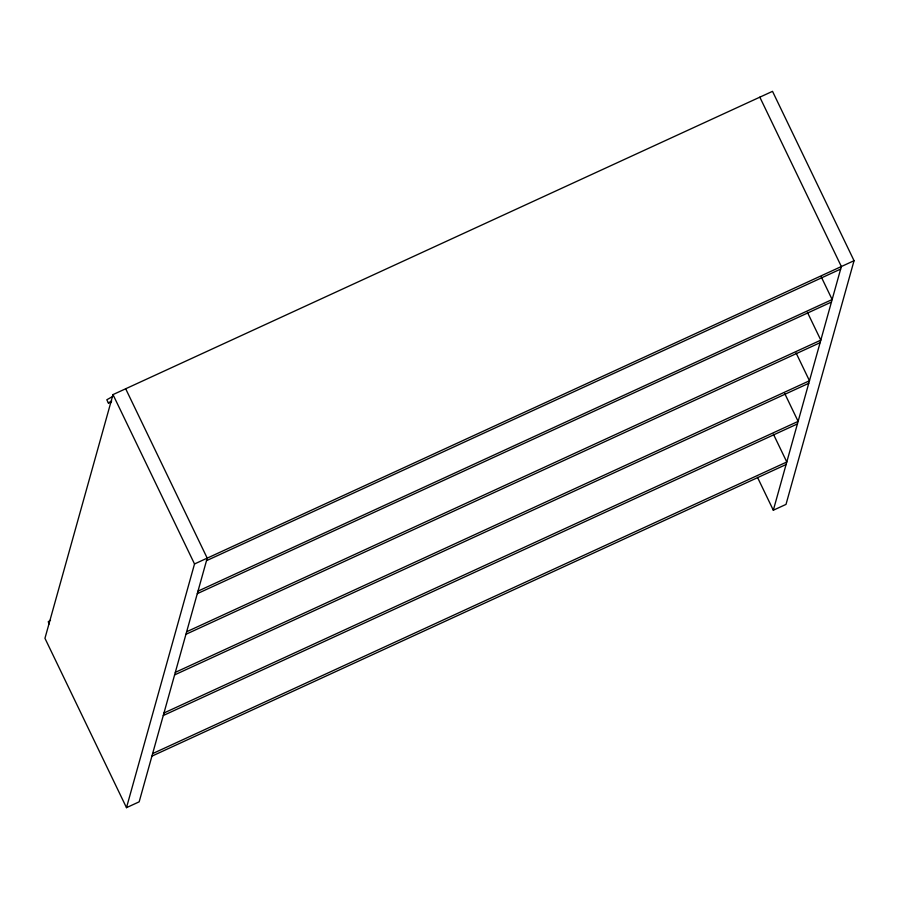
<?xml version="1.0" encoding="UTF-8"?>
<svg xmlns="http://www.w3.org/2000/svg" width="899" height="899" viewBox="0 0 899 899"><rect width="100%" height="100%" fill="white"/><g stroke="black" fill="none" stroke-linecap="round" stroke-linejoin="round"><path stroke-width="1.35" d="M757.509 477.369L773.32 510.227L786.007 504.395L854.05 260.699L772.511 91.338L112.993 394.605L44.95 638.301L126.489 807.662L139.165 801.829L207.208 558.133L125.68 388.773M126.489 807.662L194.521 563.965L112.993 394.605M773.32 510.227L841.363 266.531L759.835 97.171M50.501 620.141L48.231 621.793L49.243 623.884M112.442 396.616L106.812 399.774L108.33 402.909L111.105 402.527M108.33 402.909L111.701 401.01M194.521 563.965L854.05 260.699M206.5 560.673L840.655 269.071M197.994 591.137L832.148 299.536L821.203 276.78M197.286 593.666L831.44 302.064M186.655 631.75L820.809 340.148L807.426 312.346M185.947 634.289L820.102 342.688M175.316 672.362L809.471 380.76L796.087 352.959M174.608 674.902L808.763 383.3M163.978 712.986L798.132 421.384L784.748 393.571M163.27 715.525L797.424 423.923M152.639 753.598L786.794 461.996L773.41 434.195M151.92 756.138L786.086 464.536"/></g></svg>
